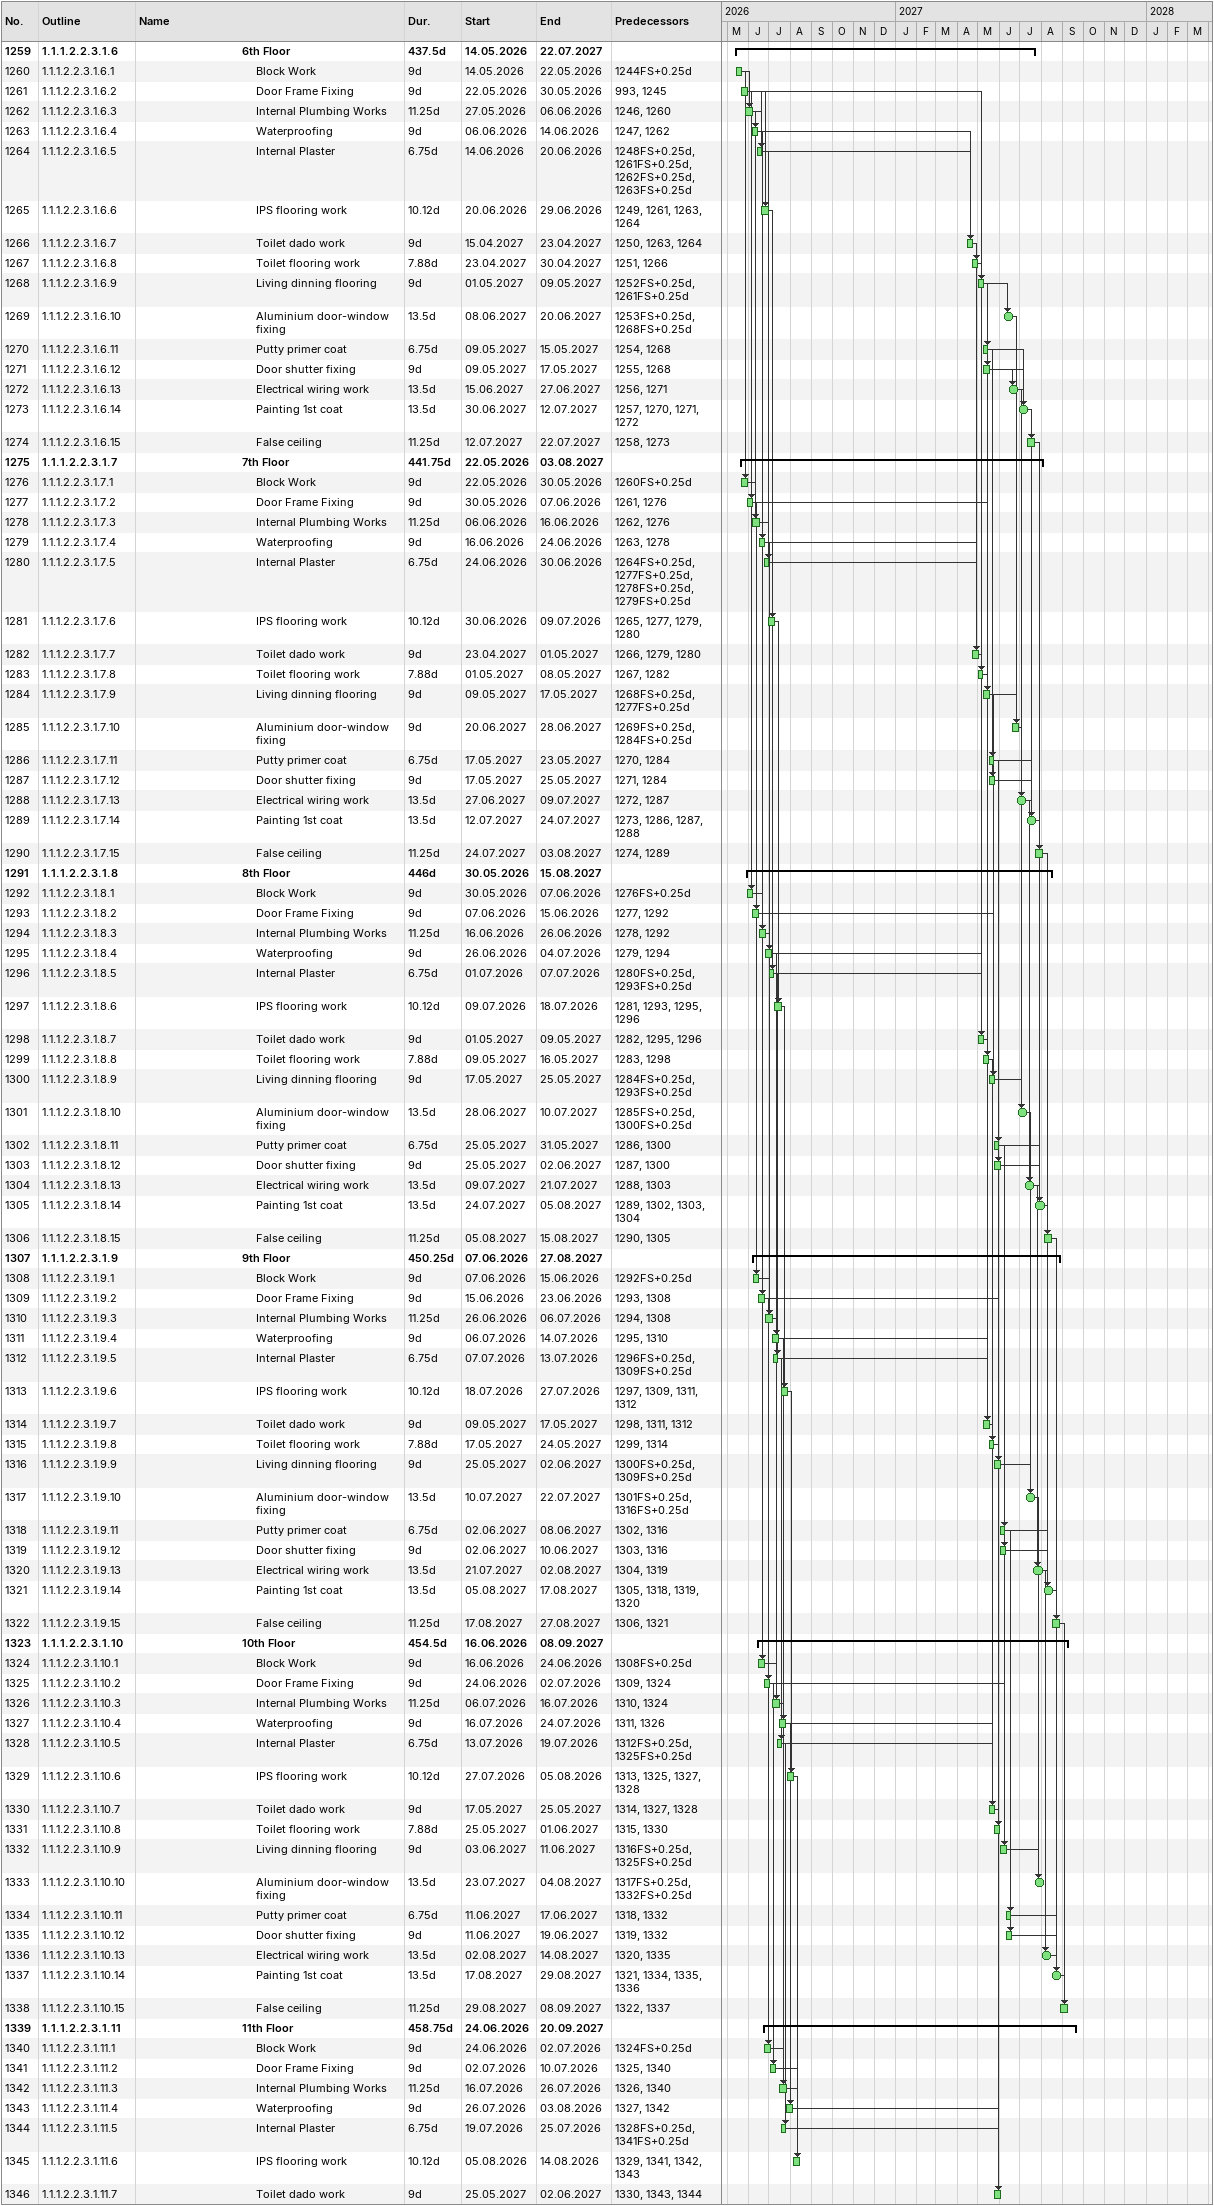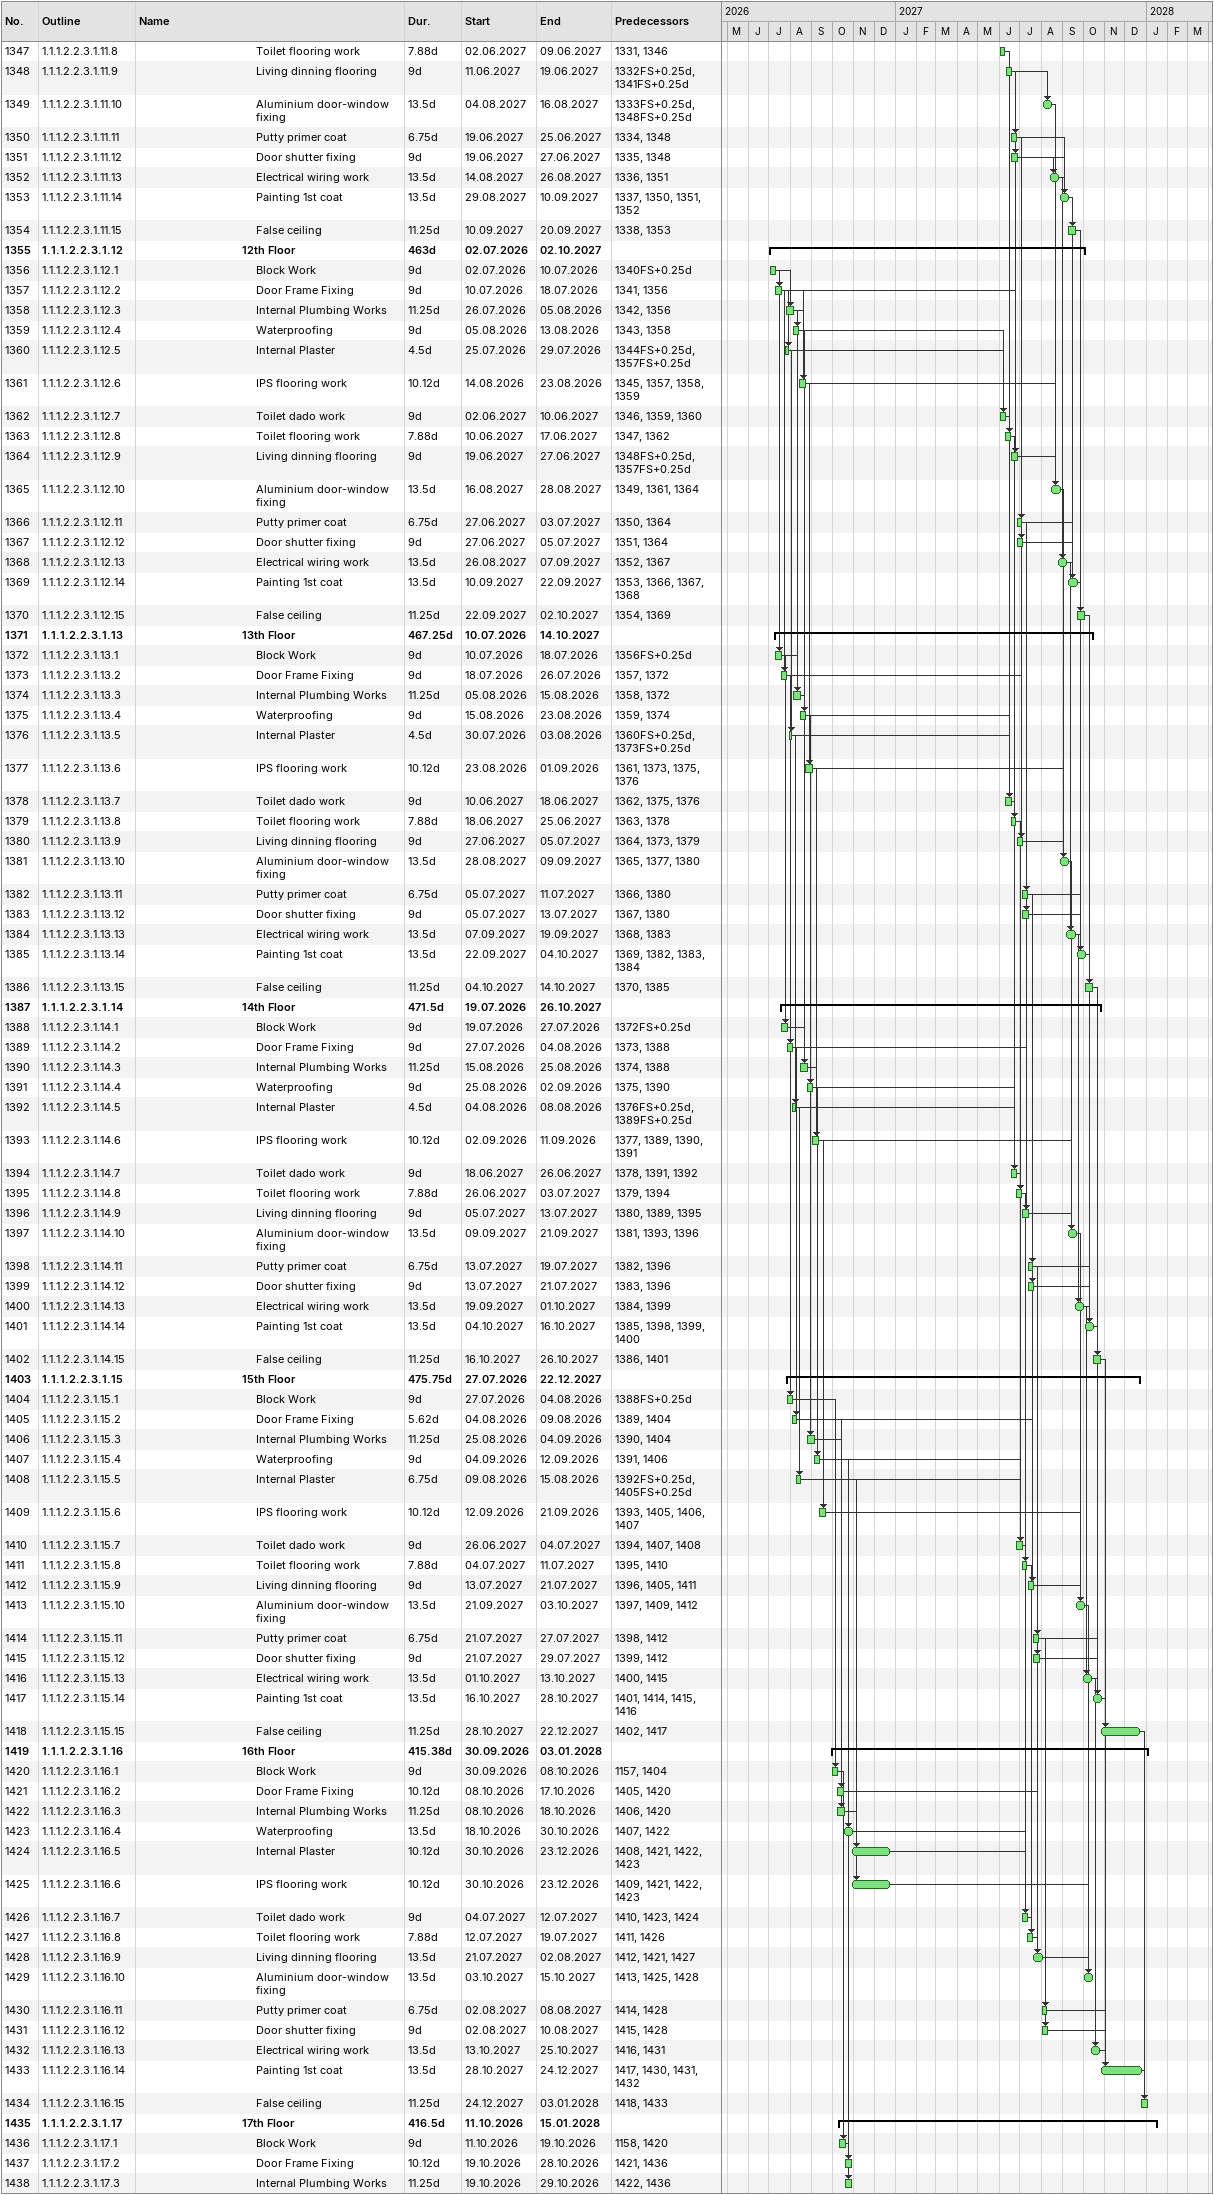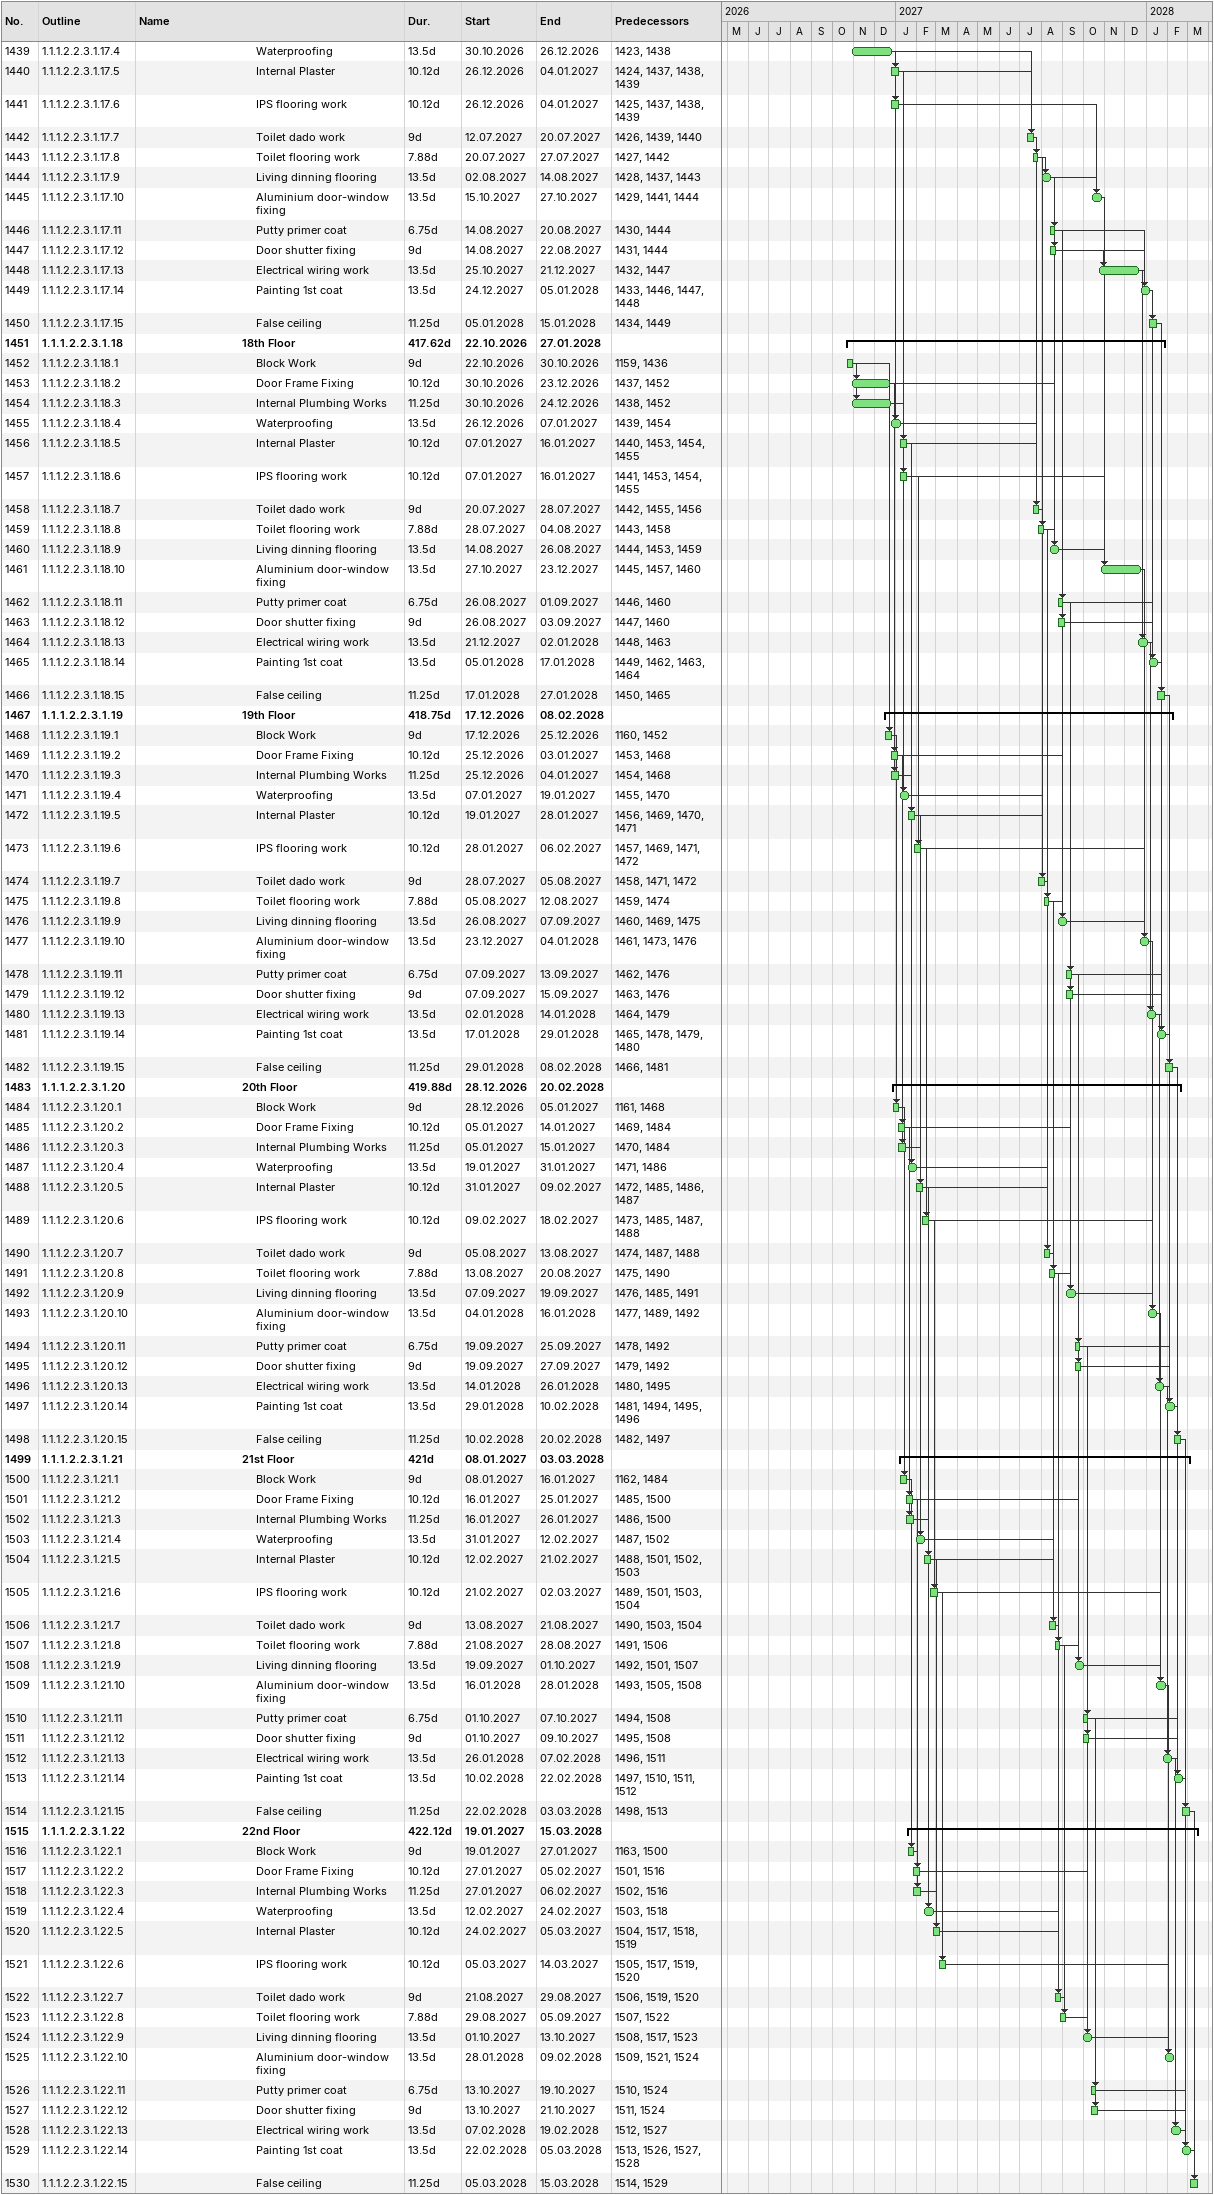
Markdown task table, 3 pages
| ID | WBS | Task | Duration | Start | Finish | Predecessors |
|---|---|---|---|---|---|---|
| 1259 | 1.1.1.2.2.3.1.6 | **6th Floor** | 437.5d | 2026-05-14 | 2027-07-22 |  |
| 1260 | 1.1.1.2.2.3.1.6.1 | Block Work | 9d | 2026-05-14 | 2026-05-22 | 1244FS+0.25d |
| 1261 | 1.1.1.2.2.3.1.6.2 | Door Frame Fixing | 9d | 2026-05-22 | 2026-05-30 | 993, 1245 |
| 1262 | 1.1.1.2.2.3.1.6.3 | Internal Plumbing Works | 11.25d | 2026-05-27 | 2026-06-06 | 1246, 1260 |
| 1263 | 1.1.1.2.2.3.1.6.4 | Waterproofing | 9d | 2026-06-06 | 2026-06-14 | 1247, 1262 |
| 1264 | 1.1.1.2.2.3.1.6.5 | Internal Plaster | 6.75d | 2026-06-14 | 2026-06-20 | 1248FS+0.25d, 1261FS+0.25d, 1262FS+0.25d, 1263FS+0.25d |
| 1265 | 1.1.1.2.2.3.1.6.6 | IPS flooring work | 10.12d | 2026-06-20 | 2026-06-29 | 1249, 1261, 1263, 1264 |
| 1266 | 1.1.1.2.2.3.1.6.7 | Toilet dado work | 9d | 2027-04-15 | 2027-04-23 | 1250, 1263, 1264 |
| 1267 | 1.1.1.2.2.3.1.6.8 | Toilet flooring work | 7.88d | 2027-04-23 | 2027-04-30 | 1251, 1266 |
| 1268 | 1.1.1.2.2.3.1.6.9 | Living dinning flooring | 9d | 2027-05-01 | 2027-05-09 | 1252FS+0.25d, 1261FS+0.25d |
| 1269 | 1.1.1.2.2.3.1.6.10 | Aluminium door-window fixing | 13.5d | 2027-06-08 | 2027-06-20 | 1253FS+0.25d, 1268FS+0.25d |
| 1270 | 1.1.1.2.2.3.1.6.11 | Putty primer coat | 6.75d | 2027-05-09 | 2027-05-15 | 1254, 1268 |
| 1271 | 1.1.1.2.2.3.1.6.12 | Door shutter fixing | 9d | 2027-05-09 | 2027-05-17 | 1255, 1268 |
| 1272 | 1.1.1.2.2.3.1.6.13 | Electrical wiring work | 13.5d | 2027-06-15 | 2027-06-27 | 1256, 1271 |
| 1273 | 1.1.1.2.2.3.1.6.14 | Painting 1st coat | 13.5d | 2027-06-30 | 2027-07-12 | 1257, 1270, 1271, 1272 |
| 1274 | 1.1.1.2.2.3.1.6.15 | False ceiling | 11.25d | 2027-07-12 | 2027-07-22 | 1258, 1273 |
| 1275 | 1.1.1.2.2.3.1.7 | **7th Floor** | 441.75d | 2026-05-22 | 2027-08-03 |  |
| 1276 | 1.1.1.2.2.3.1.7.1 | Block Work | 9d | 2026-05-22 | 2026-05-30 | 1260FS+0.25d |
| 1277 | 1.1.1.2.2.3.1.7.2 | Door Frame Fixing | 9d | 2026-05-30 | 2026-06-07 | 1261, 1276 |
| 1278 | 1.1.1.2.2.3.1.7.3 | Internal Plumbing Works | 11.25d | 2026-06-06 | 2026-06-16 | 1262, 1276 |
| 1279 | 1.1.1.2.2.3.1.7.4 | Waterproofing | 9d | 2026-06-16 | 2026-06-24 | 1263, 1278 |
| 1280 | 1.1.1.2.2.3.1.7.5 | Internal Plaster | 6.75d | 2026-06-24 | 2026-06-30 | 1264FS+0.25d, 1277FS+0.25d, 1278FS+0.25d, 1279FS+0.25d |
| 1281 | 1.1.1.2.2.3.1.7.6 | IPS flooring work | 10.12d | 2026-06-30 | 2026-07-09 | 1265, 1277, 1279, 1280 |
| 1282 | 1.1.1.2.2.3.1.7.7 | Toilet dado work | 9d | 2027-04-23 | 2027-05-01 | 1266, 1279, 1280 |
| 1283 | 1.1.1.2.2.3.1.7.8 | Toilet flooring work | 7.88d | 2027-05-01 | 2027-05-08 | 1267, 1282 |
| 1284 | 1.1.1.2.2.3.1.7.9 | Living dinning flooring | 9d | 2027-05-09 | 2027-05-17 | 1268FS+0.25d, 1277FS+0.25d |
| 1285 | 1.1.1.2.2.3.1.7.10 | Aluminium door-window fixing | 9d | 2027-06-20 | 2027-06-28 | 1269FS+0.25d, 1284FS+0.25d |
| 1286 | 1.1.1.2.2.3.1.7.11 | Putty primer coat | 6.75d | 2027-05-17 | 2027-05-23 | 1270, 1284 |
| 1287 | 1.1.1.2.2.3.1.7.12 | Door shutter fixing | 9d | 2027-05-17 | 2027-05-25 | 1271, 1284 |
| 1288 | 1.1.1.2.2.3.1.7.13 | Electrical wiring work | 13.5d | 2027-06-27 | 2027-07-09 | 1272, 1287 |
| 1289 | 1.1.1.2.2.3.1.7.14 | Painting 1st coat | 13.5d | 2027-07-12 | 2027-07-24 | 1273, 1286, 1287, 1288 |
| 1290 | 1.1.1.2.2.3.1.7.15 | False ceiling | 11.25d | 2027-07-24 | 2027-08-03 | 1274, 1289 |
| 1291 | 1.1.1.2.2.3.1.8 | **8th Floor** | 446d | 2026-05-30 | 2027-08-15 |  |
| 1292 | 1.1.1.2.2.3.1.8.1 | Block Work | 9d | 2026-05-30 | 2026-06-07 | 1276FS+0.25d |
| 1293 | 1.1.1.2.2.3.1.8.2 | Door Frame Fixing | 9d | 2026-06-07 | 2026-06-15 | 1277, 1292 |
| 1294 | 1.1.1.2.2.3.1.8.3 | Internal Plumbing Works | 11.25d | 2026-06-16 | 2026-06-26 | 1278, 1292 |
| 1295 | 1.1.1.2.2.3.1.8.4 | Waterproofing | 9d | 2026-06-26 | 2026-07-04 | 1279, 1294 |
| 1296 | 1.1.1.2.2.3.1.8.5 | Internal Plaster | 6.75d | 2026-07-01 | 2026-07-07 | 1280FS+0.25d, 1293FS+0.25d |
| 1297 | 1.1.1.2.2.3.1.8.6 | IPS flooring work | 10.12d | 2026-07-09 | 2026-07-18 | 1281, 1293, 1295, 1296 |
| 1298 | 1.1.1.2.2.3.1.8.7 | Toilet dado work | 9d | 2027-05-01 | 2027-05-09 | 1282, 1295, 1296 |
| 1299 | 1.1.1.2.2.3.1.8.8 | Toilet flooring work | 7.88d | 2027-05-09 | 2027-05-16 | 1283, 1298 |
| 1300 | 1.1.1.2.2.3.1.8.9 | Living dinning flooring | 9d | 2027-05-17 | 2027-05-25 | 1284FS+0.25d, 1293FS+0.25d |
| 1301 | 1.1.1.2.2.3.1.8.10 | Aluminium door-window fixing | 13.5d | 2027-06-28 | 2027-07-10 | 1285FS+0.25d, 1300FS+0.25d |
| 1302 | 1.1.1.2.2.3.1.8.11 | Putty primer coat | 6.75d | 2027-05-25 | 2027-05-31 | 1286, 1300 |
| 1303 | 1.1.1.2.2.3.1.8.12 | Door shutter fixing | 9d | 2027-05-25 | 2027-06-02 | 1287, 1300 |
| 1304 | 1.1.1.2.2.3.1.8.13 | Electrical wiring work | 13.5d | 2027-07-09 | 2027-07-21 | 1288, 1303 |
| 1305 | 1.1.1.2.2.3.1.8.14 | Painting 1st coat | 13.5d | 2027-07-24 | 2027-08-05 | 1289, 1302, 1303, 1304 |
| 1306 | 1.1.1.2.2.3.1.8.15 | False ceiling | 11.25d | 2027-08-05 | 2027-08-15 | 1290, 1305 |
| 1307 | 1.1.1.2.2.3.1.9 | **9th Floor** | 450.25d | 2026-06-07 | 2027-08-27 |  |
| 1308 | 1.1.1.2.2.3.1.9.1 | Block Work | 9d | 2026-06-07 | 2026-06-15 | 1292FS+0.25d |
| 1309 | 1.1.1.2.2.3.1.9.2 | Door Frame Fixing | 9d | 2026-06-15 | 2026-06-23 | 1293, 1308 |
| 1310 | 1.1.1.2.2.3.1.9.3 | Internal Plumbing Works | 11.25d | 2026-06-26 | 2026-07-06 | 1294, 1308 |
| 1311 | 1.1.1.2.2.3.1.9.4 | Waterproofing | 9d | 2026-07-06 | 2026-07-14 | 1295, 1310 |
| 1312 | 1.1.1.2.2.3.1.9.5 | Internal Plaster | 6.75d | 2026-07-07 | 2026-07-13 | 1296FS+0.25d, 1309FS+0.25d |
| 1313 | 1.1.1.2.2.3.1.9.6 | IPS flooring work | 10.12d | 2026-07-18 | 2026-07-27 | 1297, 1309, 1311, 1312 |
| 1314 | 1.1.1.2.2.3.1.9.7 | Toilet dado work | 9d | 2027-05-09 | 2027-05-17 | 1298, 1311, 1312 |
| 1315 | 1.1.1.2.2.3.1.9.8 | Toilet flooring work | 7.88d | 2027-05-17 | 2027-05-24 | 1299, 1314 |
| 1316 | 1.1.1.2.2.3.1.9.9 | Living dinning flooring | 9d | 2027-05-25 | 2027-06-02 | 1300FS+0.25d, 1309FS+0.25d |
| 1317 | 1.1.1.2.2.3.1.9.10 | Aluminium door-window fixing | 13.5d | 2027-07-10 | 2027-07-22 | 1301FS+0.25d, 1316FS+0.25d |
| 1318 | 1.1.1.2.2.3.1.9.11 | Putty primer coat | 6.75d | 2027-06-02 | 2027-06-08 | 1302, 1316 |
| 1319 | 1.1.1.2.2.3.1.9.12 | Door shutter fixing | 9d | 2027-06-02 | 2027-06-10 | 1303, 1316 |
| 1320 | 1.1.1.2.2.3.1.9.13 | Electrical wiring work | 13.5d | 2027-07-21 | 2027-08-02 | 1304, 1319 |
| 1321 | 1.1.1.2.2.3.1.9.14 | Painting 1st coat | 13.5d | 2027-08-05 | 2027-08-17 | 1305, 1318, 1319, 1320 |
| 1322 | 1.1.1.2.2.3.1.9.15 | False ceiling | 11.25d | 2027-08-17 | 2027-08-27 | 1306, 1321 |
| 1323 | 1.1.1.2.2.3.1.10 | **10th Floor** | 454.5d | 2026-06-16 | 2027-09-08 |  |
| 1324 | 1.1.1.2.2.3.1.10.1 | Block Work | 9d | 2026-06-16 | 2026-06-24 | 1308FS+0.25d |
| 1325 | 1.1.1.2.2.3.1.10.2 | Door Frame Fixing | 9d | 2026-06-24 | 2026-07-02 | 1309, 1324 |
| 1326 | 1.1.1.2.2.3.1.10.3 | Internal Plumbing Works | 11.25d | 2026-07-06 | 2026-07-16 | 1310, 1324 |
| 1327 | 1.1.1.2.2.3.1.10.4 | Waterproofing | 9d | 2026-07-16 | 2026-07-24 | 1311, 1326 |
| 1328 | 1.1.1.2.2.3.1.10.5 | Internal Plaster | 6.75d | 2026-07-13 | 2026-07-19 | 1312FS+0.25d, 1325FS+0.25d |
| 1329 | 1.1.1.2.2.3.1.10.6 | IPS flooring work | 10.12d | 2026-07-27 | 2026-08-05 | 1313, 1325, 1327, 1328 |
| 1330 | 1.1.1.2.2.3.1.10.7 | Toilet dado work | 9d | 2027-05-17 | 2027-05-25 | 1314, 1327, 1328 |
| 1331 | 1.1.1.2.2.3.1.10.8 | Toilet flooring work | 7.88d | 2027-05-25 | 2027-06-01 | 1315, 1330 |
| 1332 | 1.1.1.2.2.3.1.10.9 | Living dinning flooring | 9d | 2027-06-03 | 2027-06-11 | 1316FS+0.25d, 1325FS+0.25d |
| 1333 | 1.1.1.2.2.3.1.10.10 | Aluminium door-window fixing | 13.5d | 2027-07-23 | 2027-08-04 | 1317FS+0.25d, 1332FS+0.25d |
| 1334 | 1.1.1.2.2.3.1.10.11 | Putty primer coat | 6.75d | 2027-06-11 | 2027-06-17 | 1318, 1332 |
| 1335 | 1.1.1.2.2.3.1.10.12 | Door shutter fixing | 9d | 2027-06-11 | 2027-06-19 | 1319, 1332 |
| 1336 | 1.1.1.2.2.3.1.10.13 | Electrical wiring work | 13.5d | 2027-08-02 | 2027-08-14 | 1320, 1335 |
| 1337 | 1.1.1.2.2.3.1.10.14 | Painting 1st coat | 13.5d | 2027-08-17 | 2027-08-29 | 1321, 1334, 1335, 1336 |
| 1338 | 1.1.1.2.2.3.1.10.15 | False ceiling | 11.25d | 2027-08-29 | 2027-09-08 | 1322, 1337 |
| 1339 | 1.1.1.2.2.3.1.11 | **11th Floor** | 458.75d | 2026-06-24 | 2027-09-20 |  |
| 1340 | 1.1.1.2.2.3.1.11.1 | Block Work | 9d | 2026-06-24 | 2026-07-02 | 1324FS+0.25d |
| 1341 | 1.1.1.2.2.3.1.11.2 | Door Frame Fixing | 9d | 2026-07-02 | 2026-07-10 | 1325, 1340 |
| 1342 | 1.1.1.2.2.3.1.11.3 | Internal Plumbing Works | 11.25d | 2026-07-16 | 2026-07-26 | 1326, 1340 |
| 1343 | 1.1.1.2.2.3.1.11.4 | Waterproofing | 9d | 2026-07-26 | 2026-08-03 | 1327, 1342 |
| 1344 | 1.1.1.2.2.3.1.11.5 | Internal Plaster | 6.75d | 2026-07-19 | 2026-07-25 | 1328FS+0.25d, 1341FS+0.25d |
| 1345 | 1.1.1.2.2.3.1.11.6 | IPS flooring work | 10.12d | 2026-08-05 | 2026-08-14 | 1329, 1341, 1342, 1343 |
| 1346 | 1.1.1.2.2.3.1.11.7 | Toilet dado work | 9d | 2027-05-25 | 2027-06-02 | 1330, 1343, 1344 |
| 1347 | 1.1.1.2.2.3.1.11.8 | Toilet flooring work | 7.88d | 2027-06-02 | 2027-06-09 | 1331, 1346 |
| 1348 | 1.1.1.2.2.3.1.11.9 | Living dinning flooring | 9d | 2027-06-11 | 2027-06-19 | 1332FS+0.25d, 1341FS+0.25d |
| 1349 | 1.1.1.2.2.3.1.11.10 | Aluminium door-window fixing | 13.5d | 2027-08-04 | 2027-08-16 | 1333FS+0.25d, 1348FS+0.25d |
| 1350 | 1.1.1.2.2.3.1.11.11 | Putty primer coat | 6.75d | 2027-06-19 | 2027-06-25 | 1334, 1348 |
| 1351 | 1.1.1.2.2.3.1.11.12 | Door shutter fixing | 9d | 2027-06-19 | 2027-06-27 | 1335, 1348 |
| 1352 | 1.1.1.2.2.3.1.11.13 | Electrical wiring work | 13.5d | 2027-08-14 | 2027-08-26 | 1336, 1351 |
| 1353 | 1.1.1.2.2.3.1.11.14 | Painting 1st coat | 13.5d | 2027-08-29 | 2027-09-10 | 1337, 1350, 1351, 1352 |
| 1354 | 1.1.1.2.2.3.1.11.15 | False ceiling | 11.25d | 2027-09-10 | 2027-09-20 | 1338, 1353 |
| 1355 | 1.1.1.2.2.3.1.12 | **12th Floor** | 463d | 2026-07-02 | 2027-10-02 |  |
| 1356 | 1.1.1.2.2.3.1.12.1 | Block Work | 9d | 2026-07-02 | 2026-07-10 | 1340FS+0.25d |
| 1357 | 1.1.1.2.2.3.1.12.2 | Door Frame Fixing | 9d | 2026-07-10 | 2026-07-18 | 1341, 1356 |
| 1358 | 1.1.1.2.2.3.1.12.3 | Internal Plumbing Works | 11.25d | 2026-07-26 | 2026-08-05 | 1342, 1356 |
| 1359 | 1.1.1.2.2.3.1.12.4 | Waterproofing | 9d | 2026-08-05 | 2026-08-13 | 1343, 1358 |
| 1360 | 1.1.1.2.2.3.1.12.5 | Internal Plaster | 4.5d | 2026-07-25 | 2026-07-29 | 1344FS+0.25d, 1357FS+0.25d |
| 1361 | 1.1.1.2.2.3.1.12.6 | IPS flooring work | 10.12d | 2026-08-14 | 2026-08-23 | 1345, 1357, 1358, 1359 |
| 1362 | 1.1.1.2.2.3.1.12.7 | Toilet dado work | 9d | 2027-06-02 | 2027-06-10 | 1346, 1359, 1360 |
| 1363 | 1.1.1.2.2.3.1.12.8 | Toilet flooring work | 7.88d | 2027-06-10 | 2027-06-17 | 1347, 1362 |
| 1364 | 1.1.1.2.2.3.1.12.9 | Living dinning flooring | 9d | 2027-06-19 | 2027-06-27 | 1348FS+0.25d, 1357FS+0.25d |
| 1365 | 1.1.1.2.2.3.1.12.10 | Aluminium door-window fixing | 13.5d | 2027-08-16 | 2027-08-28 | 1349, 1361, 1364 |
| 1366 | 1.1.1.2.2.3.1.12.11 | Putty primer coat | 6.75d | 2027-06-27 | 2027-07-03 | 1350, 1364 |
| 1367 | 1.1.1.2.2.3.1.12.12 | Door shutter fixing | 9d | 2027-06-27 | 2027-07-05 | 1351, 1364 |
| 1368 | 1.1.1.2.2.3.1.12.13 | Electrical wiring work | 13.5d | 2027-08-26 | 2027-09-07 | 1352, 1367 |
| 1369 | 1.1.1.2.2.3.1.12.14 | Painting 1st coat | 13.5d | 2027-09-10 | 2027-09-22 | 1353, 1366, 1367, 1368 |
| 1370 | 1.1.1.2.2.3.1.12.15 | False ceiling | 11.25d | 2027-09-22 | 2027-10-02 | 1354, 1369 |
| 1371 | 1.1.1.2.2.3.1.13 | **13th Floor** | 467.25d | 2026-07-10 | 2027-10-14 |  |
| 1372 | 1.1.1.2.2.3.1.13.1 | Block Work | 9d | 2026-07-10 | 2026-07-18 | 1356FS+0.25d |
| 1373 | 1.1.1.2.2.3.1.13.2 | Door Frame Fixing | 9d | 2026-07-18 | 2026-07-26 | 1357, 1372 |
| 1374 | 1.1.1.2.2.3.1.13.3 | Internal Plumbing Works | 11.25d | 2026-08-05 | 2026-08-15 | 1358, 1372 |
| 1375 | 1.1.1.2.2.3.1.13.4 | Waterproofing | 9d | 2026-08-15 | 2026-08-23 | 1359, 1374 |
| 1376 | 1.1.1.2.2.3.1.13.5 | Internal Plaster | 4.5d | 2026-07-30 | 2026-08-03 | 1360FS+0.25d, 1373FS+0.25d |
| 1377 | 1.1.1.2.2.3.1.13.6 | IPS flooring work | 10.12d | 2026-08-23 | 2026-09-01 | 1361, 1373, 1375, 1376 |
| 1378 | 1.1.1.2.2.3.1.13.7 | Toilet dado work | 9d | 2027-06-10 | 2027-06-18 | 1362, 1375, 1376 |
| 1379 | 1.1.1.2.2.3.1.13.8 | Toilet flooring work | 7.88d | 2027-06-18 | 2027-06-25 | 1363, 1378 |
| 1380 | 1.1.1.2.2.3.1.13.9 | Living dinning flooring | 9d | 2027-06-27 | 2027-07-05 | 1364, 1373, 1379 |
| 1381 | 1.1.1.2.2.3.1.13.10 | Aluminium door-window fixing | 13.5d | 2027-08-28 | 2027-09-09 | 1365, 1377, 1380 |
| 1382 | 1.1.1.2.2.3.1.13.11 | Putty primer coat | 6.75d | 2027-07-05 | 2027-07-11 | 1366, 1380 |
| 1383 | 1.1.1.2.2.3.1.13.12 | Door shutter fixing | 9d | 2027-07-05 | 2027-07-13 | 1367, 1380 |
| 1384 | 1.1.1.2.2.3.1.13.13 | Electrical wiring work | 13.5d | 2027-09-07 | 2027-09-19 | 1368, 1383 |
| 1385 | 1.1.1.2.2.3.1.13.14 | Painting 1st coat | 13.5d | 2027-09-22 | 2027-10-04 | 1369, 1382, 1383, 1384 |
| 1386 | 1.1.1.2.2.3.1.13.15 | False ceiling | 11.25d | 2027-10-04 | 2027-10-14 | 1370, 1385 |
| 1387 | 1.1.1.2.2.3.1.14 | **14th Floor** | 471.5d | 2026-07-19 | 2027-10-26 |  |
| 1388 | 1.1.1.2.2.3.1.14.1 | Block Work | 9d | 2026-07-19 | 2026-07-27 | 1372FS+0.25d |
| 1389 | 1.1.1.2.2.3.1.14.2 | Door Frame Fixing | 9d | 2026-07-27 | 2026-08-04 | 1373, 1388 |
| 1390 | 1.1.1.2.2.3.1.14.3 | Internal Plumbing Works | 11.25d | 2026-08-15 | 2026-08-25 | 1374, 1388 |
| 1391 | 1.1.1.2.2.3.1.14.4 | Waterproofing | 9d | 2026-08-25 | 2026-09-02 | 1375, 1390 |
| 1392 | 1.1.1.2.2.3.1.14.5 | Internal Plaster | 4.5d | 2026-08-04 | 2026-08-08 | 1376FS+0.25d, 1389FS+0.25d |
| 1393 | 1.1.1.2.2.3.1.14.6 | IPS flooring work | 10.12d | 2026-09-02 | 2026-09-11 | 1377, 1389, 1390, 1391 |
| 1394 | 1.1.1.2.2.3.1.14.7 | Toilet dado work | 9d | 2027-06-18 | 2027-06-26 | 1378, 1391, 1392 |
| 1395 | 1.1.1.2.2.3.1.14.8 | Toilet flooring work | 7.88d | 2027-06-26 | 2027-07-03 | 1379, 1394 |
| 1396 | 1.1.1.2.2.3.1.14.9 | Living dinning flooring | 9d | 2027-07-05 | 2027-07-13 | 1380, 1389, 1395 |
| 1397 | 1.1.1.2.2.3.1.14.10 | Aluminium door-window fixing | 13.5d | 2027-09-09 | 2027-09-21 | 1381, 1393, 1396 |
| 1398 | 1.1.1.2.2.3.1.14.11 | Putty primer coat | 6.75d | 2027-07-13 | 2027-07-19 | 1382, 1396 |
| 1399 | 1.1.1.2.2.3.1.14.12 | Door shutter fixing | 9d | 2027-07-13 | 2027-07-21 | 1383, 1396 |
| 1400 | 1.1.1.2.2.3.1.14.13 | Electrical wiring work | 13.5d | 2027-09-19 | 2027-10-01 | 1384, 1399 |
| 1401 | 1.1.1.2.2.3.1.14.14 | Painting 1st coat | 13.5d | 2027-10-04 | 2027-10-16 | 1385, 1398, 1399, 1400 |
| 1402 | 1.1.1.2.2.3.1.14.15 | False ceiling | 11.25d | 2027-10-16 | 2027-10-26 | 1386, 1401 |
| 1403 | 1.1.1.2.2.3.1.15 | **15th Floor** | 475.75d | 2026-07-27 | 2027-12-22 |  |
| 1404 | 1.1.1.2.2.3.1.15.1 | Block Work | 9d | 2026-07-27 | 2026-08-04 | 1388FS+0.25d |
| 1405 | 1.1.1.2.2.3.1.15.2 | Door Frame Fixing | 5.62d | 2026-08-04 | 2026-08-09 | 1389, 1404 |
| 1406 | 1.1.1.2.2.3.1.15.3 | Internal Plumbing Works | 11.25d | 2026-08-25 | 2026-09-04 | 1390, 1404 |
| 1407 | 1.1.1.2.2.3.1.15.4 | Waterproofing | 9d | 2026-09-04 | 2026-09-12 | 1391, 1406 |
| 1408 | 1.1.1.2.2.3.1.15.5 | Internal Plaster | 6.75d | 2026-08-09 | 2026-08-15 | 1392FS+0.25d, 1405FS+0.25d |
| 1409 | 1.1.1.2.2.3.1.15.6 | IPS flooring work | 10.12d | 2026-09-12 | 2026-09-21 | 1393, 1405, 1406, 1407 |
| 1410 | 1.1.1.2.2.3.1.15.7 | Toilet dado work | 9d | 2027-06-26 | 2027-07-04 | 1394, 1407, 1408 |
| 1411 | 1.1.1.2.2.3.1.15.8 | Toilet flooring work | 7.88d | 2027-07-04 | 2027-07-11 | 1395, 1410 |
| 1412 | 1.1.1.2.2.3.1.15.9 | Living dinning flooring | 9d | 2027-07-13 | 2027-07-21 | 1396, 1405, 1411 |
| 1413 | 1.1.1.2.2.3.1.15.10 | Aluminium door-window fixing | 13.5d | 2027-09-21 | 2027-10-03 | 1397, 1409, 1412 |
| 1414 | 1.1.1.2.2.3.1.15.11 | Putty primer coat | 6.75d | 2027-07-21 | 2027-07-27 | 1398, 1412 |
| 1415 | 1.1.1.2.2.3.1.15.12 | Door shutter fixing | 9d | 2027-07-21 | 2027-07-29 | 1399, 1412 |
| 1416 | 1.1.1.2.2.3.1.15.13 | Electrical wiring work | 13.5d | 2027-10-01 | 2027-10-13 | 1400, 1415 |
| 1417 | 1.1.1.2.2.3.1.15.14 | Painting 1st coat | 13.5d | 2027-10-16 | 2027-10-28 | 1401, 1414, 1415, 1416 |
| 1418 | 1.1.1.2.2.3.1.15.15 | False ceiling | 11.25d | 2027-10-28 | 2027-12-22 | 1402, 1417 |
| 1419 | 1.1.1.2.2.3.1.16 | **16th Floor** | 415.38d | 2026-09-30 | 2028-01-03 |  |
| 1420 | 1.1.1.2.2.3.1.16.1 | Block Work | 9d | 2026-09-30 | 2026-10-08 | 1157, 1404 |
| 1421 | 1.1.1.2.2.3.1.16.2 | Door Frame Fixing | 10.12d | 2026-10-08 | 2026-10-17 | 1405, 1420 |
| 1422 | 1.1.1.2.2.3.1.16.3 | Internal Plumbing Works | 11.25d | 2026-10-08 | 2026-10-18 | 1406, 1420 |
| 1423 | 1.1.1.2.2.3.1.16.4 | Waterproofing | 13.5d | 2026-10-18 | 2026-10-30 | 1407, 1422 |
| 1424 | 1.1.1.2.2.3.1.16.5 | Internal Plaster | 10.12d | 2026-10-30 | 2026-12-23 | 1408, 1421, 1422, 1423 |
| 1425 | 1.1.1.2.2.3.1.16.6 | IPS flooring work | 10.12d | 2026-10-30 | 2026-12-23 | 1409, 1421, 1422, 1423 |
| 1426 | 1.1.1.2.2.3.1.16.7 | Toilet dado work | 9d | 2027-07-04 | 2027-07-12 | 1410, 1423, 1424 |
| 1427 | 1.1.1.2.2.3.1.16.8 | Toilet flooring work | 7.88d | 2027-07-12 | 2027-07-19 | 1411, 1426 |
| 1428 | 1.1.1.2.2.3.1.16.9 | Living dinning flooring | 13.5d | 2027-07-21 | 2027-08-02 | 1412, 1421, 1427 |
| 1429 | 1.1.1.2.2.3.1.16.10 | Aluminium door-window fixing | 13.5d | 2027-10-03 | 2027-10-15 | 1413, 1425, 1428 |
| 1430 | 1.1.1.2.2.3.1.16.11 | Putty primer coat | 6.75d | 2027-08-02 | 2027-08-08 | 1414, 1428 |
| 1431 | 1.1.1.2.2.3.1.16.12 | Door shutter fixing | 9d | 2027-08-02 | 2027-08-10 | 1415, 1428 |
| 1432 | 1.1.1.2.2.3.1.16.13 | Electrical wiring work | 13.5d | 2027-10-13 | 2027-10-25 | 1416, 1431 |
| 1433 | 1.1.1.2.2.3.1.16.14 | Painting 1st coat | 13.5d | 2027-10-28 | 2027-12-24 | 1417, 1430, 1431, 1432 |
| 1434 | 1.1.1.2.2.3.1.16.15 | False ceiling | 11.25d | 2027-12-24 | 2028-01-03 | 1418, 1433 |
| 1435 | 1.1.1.2.2.3.1.17 | **17th Floor** | 416.5d | 2026-10-11 | 2028-01-15 |  |
| 1436 | 1.1.1.2.2.3.1.17.1 | Block Work | 9d | 2026-10-11 | 2026-10-19 | 1158, 1420 |
| 1437 | 1.1.1.2.2.3.1.17.2 | Door Frame Fixing | 10.12d | 2026-10-19 | 2026-10-28 | 1421, 1436 |
| 1438 | 1.1.1.2.2.3.1.17.3 | Internal Plumbing Works | 11.25d | 2026-10-19 | 2026-10-29 | 1422, 1436 |
| 1439 | 1.1.1.2.2.3.1.17.4 | Waterproofing | 13.5d | 2026-10-30 | 2026-12-26 | 1423, 1438 |
| 1440 | 1.1.1.2.2.3.1.17.5 | Internal Plaster | 10.12d | 2026-12-26 | 2027-01-04 | 1424, 1437, 1438, 1439 |
| 1441 | 1.1.1.2.2.3.1.17.6 | IPS flooring work | 10.12d | 2026-12-26 | 2027-01-04 | 1425, 1437, 1438, 1439 |
| 1442 | 1.1.1.2.2.3.1.17.7 | Toilet dado work | 9d | 2027-07-12 | 2027-07-20 | 1426, 1439, 1440 |
| 1443 | 1.1.1.2.2.3.1.17.8 | Toilet flooring work | 7.88d | 2027-07-20 | 2027-07-27 | 1427, 1442 |
| 1444 | 1.1.1.2.2.3.1.17.9 | Living dinning flooring | 13.5d | 2027-08-02 | 2027-08-14 | 1428, 1437, 1443 |
| 1445 | 1.1.1.2.2.3.1.17.10 | Aluminium door-window fixing | 13.5d | 2027-10-15 | 2027-10-27 | 1429, 1441, 1444 |
| 1446 | 1.1.1.2.2.3.1.17.11 | Putty primer coat | 6.75d | 2027-08-14 | 2027-08-20 | 1430, 1444 |
| 1447 | 1.1.1.2.2.3.1.17.12 | Door shutter fixing | 9d | 2027-08-14 | 2027-08-22 | 1431, 1444 |
| 1448 | 1.1.1.2.2.3.1.17.13 | Electrical wiring work | 13.5d | 2027-10-25 | 2027-12-21 | 1432, 1447 |
| 1449 | 1.1.1.2.2.3.1.17.14 | Painting 1st coat | 13.5d | 2027-12-24 | 2028-01-05 | 1433, 1446, 1447, 1448 |
| 1450 | 1.1.1.2.2.3.1.17.15 | False ceiling | 11.25d | 2028-01-05 | 2028-01-15 | 1434, 1449 |
| 1451 | 1.1.1.2.2.3.1.18 | **18th Floor** | 417.62d | 2026-10-22 | 2028-01-27 |  |
| 1452 | 1.1.1.2.2.3.1.18.1 | Block Work | 9d | 2026-10-22 | 2026-10-30 | 1159, 1436 |
| 1453 | 1.1.1.2.2.3.1.18.2 | Door Frame Fixing | 10.12d | 2026-10-30 | 2026-12-23 | 1437, 1452 |
| 1454 | 1.1.1.2.2.3.1.18.3 | Internal Plumbing Works | 11.25d | 2026-10-30 | 2026-12-24 | 1438, 1452 |
| 1455 | 1.1.1.2.2.3.1.18.4 | Waterproofing | 13.5d | 2026-12-26 | 2027-01-07 | 1439, 1454 |
| 1456 | 1.1.1.2.2.3.1.18.5 | Internal Plaster | 10.12d | 2027-01-07 | 2027-01-16 | 1440, 1453, 1454, 1455 |
| 1457 | 1.1.1.2.2.3.1.18.6 | IPS flooring work | 10.12d | 2027-01-07 | 2027-01-16 | 1441, 1453, 1454, 1455 |
| 1458 | 1.1.1.2.2.3.1.18.7 | Toilet dado work | 9d | 2027-07-20 | 2027-07-28 | 1442, 1455, 1456 |
| 1459 | 1.1.1.2.2.3.1.18.8 | Toilet flooring work | 7.88d | 2027-07-28 | 2027-08-04 | 1443, 1458 |
| 1460 | 1.1.1.2.2.3.1.18.9 | Living dinning flooring | 13.5d | 2027-08-14 | 2027-08-26 | 1444, 1453, 1459 |
| 1461 | 1.1.1.2.2.3.1.18.10 | Aluminium door-window fixing | 13.5d | 2027-10-27 | 2027-12-23 | 1445, 1457, 1460 |
| 1462 | 1.1.1.2.2.3.1.18.11 | Putty primer coat | 6.75d | 2027-08-26 | 2027-09-01 | 1446, 1460 |
| 1463 | 1.1.1.2.2.3.1.18.12 | Door shutter fixing | 9d | 2027-08-26 | 2027-09-03 | 1447, 1460 |
| 1464 | 1.1.1.2.2.3.1.18.13 | Electrical wiring work | 13.5d | 2027-12-21 | 2028-01-02 | 1448, 1463 |
| 1465 | 1.1.1.2.2.3.1.18.14 | Painting 1st coat | 13.5d | 2028-01-05 | 2028-01-17 | 1449, 1462, 1463, 1464 |
| 1466 | 1.1.1.2.2.3.1.18.15 | False ceiling | 11.25d | 2028-01-17 | 2028-01-27 | 1450, 1465 |
| 1467 | 1.1.1.2.2.3.1.19 | **19th Floor** | 418.75d | 2026-12-17 | 2028-02-08 |  |
| 1468 | 1.1.1.2.2.3.1.19.1 | Block Work | 9d | 2026-12-17 | 2026-12-25 | 1160, 1452 |
| 1469 | 1.1.1.2.2.3.1.19.2 | Door Frame Fixing | 10.12d | 2026-12-25 | 2027-01-03 | 1453, 1468 |
| 1470 | 1.1.1.2.2.3.1.19.3 | Internal Plumbing Works | 11.25d | 2026-12-25 | 2027-01-04 | 1454, 1468 |
| 1471 | 1.1.1.2.2.3.1.19.4 | Waterproofing | 13.5d | 2027-01-07 | 2027-01-19 | 1455, 1470 |
| 1472 | 1.1.1.2.2.3.1.19.5 | Internal Plaster | 10.12d | 2027-01-19 | 2027-01-28 | 1456, 1469, 1470, 1471 |
| 1473 | 1.1.1.2.2.3.1.19.6 | IPS flooring work | 10.12d | 2027-01-28 | 2027-02-06 | 1457, 1469, 1471, 1472 |
| 1474 | 1.1.1.2.2.3.1.19.7 | Toilet dado work | 9d | 2027-07-28 | 2027-08-05 | 1458, 1471, 1472 |
| 1475 | 1.1.1.2.2.3.1.19.8 | Toilet flooring work | 7.88d | 2027-08-05 | 2027-08-12 | 1459, 1474 |
| 1476 | 1.1.1.2.2.3.1.19.9 | Living dinning flooring | 13.5d | 2027-08-26 | 2027-09-07 | 1460, 1469, 1475 |
| 1477 | 1.1.1.2.2.3.1.19.10 | Aluminium door-window fixing | 13.5d | 2027-12-23 | 2028-01-04 | 1461, 1473, 1476 |
| 1478 | 1.1.1.2.2.3.1.19.11 | Putty primer coat | 6.75d | 2027-09-07 | 2027-09-13 | 1462, 1476 |
| 1479 | 1.1.1.2.2.3.1.19.12 | Door shutter fixing | 9d | 2027-09-07 | 2027-09-15 | 1463, 1476 |
| 1480 | 1.1.1.2.2.3.1.19.13 | Electrical wiring work | 13.5d | 2028-01-02 | 2028-01-14 | 1464, 1479 |
| 1481 | 1.1.1.2.2.3.1.19.14 | Painting 1st coat | 13.5d | 2028-01-17 | 2028-01-29 | 1465, 1478, 1479, 1480 |
| 1482 | 1.1.1.2.2.3.1.19.15 | False ceiling | 11.25d | 2028-01-29 | 2028-02-08 | 1466, 1481 |
| 1483 | 1.1.1.2.2.3.1.20 | **20th Floor** | 419.88d | 2026-12-28 | 2028-02-20 |  |
| 1484 | 1.1.1.2.2.3.1.20.1 | Block Work | 9d | 2026-12-28 | 2027-01-05 | 1161, 1468 |
| 1485 | 1.1.1.2.2.3.1.20.2 | Door Frame Fixing | 10.12d | 2027-01-05 | 2027-01-14 | 1469, 1484 |
| 1486 | 1.1.1.2.2.3.1.20.3 | Internal Plumbing Works | 11.25d | 2027-01-05 | 2027-01-15 | 1470, 1484 |
| 1487 | 1.1.1.2.2.3.1.20.4 | Waterproofing | 13.5d | 2027-01-19 | 2027-01-31 | 1471, 1486 |
| 1488 | 1.1.1.2.2.3.1.20.5 | Internal Plaster | 10.12d | 2027-01-31 | 2027-02-09 | 1472, 1485, 1486, 1487 |
| 1489 | 1.1.1.2.2.3.1.20.6 | IPS flooring work | 10.12d | 2027-02-09 | 2027-02-18 | 1473, 1485, 1487, 1488 |
| 1490 | 1.1.1.2.2.3.1.20.7 | Toilet dado work | 9d | 2027-08-05 | 2027-08-13 | 1474, 1487, 1488 |
| 1491 | 1.1.1.2.2.3.1.20.8 | Toilet flooring work | 7.88d | 2027-08-13 | 2027-08-20 | 1475, 1490 |
| 1492 | 1.1.1.2.2.3.1.20.9 | Living dinning flooring | 13.5d | 2027-09-07 | 2027-09-19 | 1476, 1485, 1491 |
| 1493 | 1.1.1.2.2.3.1.20.10 | Aluminium door-window fixing | 13.5d | 2028-01-04 | 2028-01-16 | 1477, 1489, 1492 |
| 1494 | 1.1.1.2.2.3.1.20.11 | Putty primer coat | 6.75d | 2027-09-19 | 2027-09-25 | 1478, 1492 |
| 1495 | 1.1.1.2.2.3.1.20.12 | Door shutter fixing | 9d | 2027-09-19 | 2027-09-27 | 1479, 1492 |
| 1496 | 1.1.1.2.2.3.1.20.13 | Electrical wiring work | 13.5d | 2028-01-14 | 2028-01-26 | 1480, 1495 |
| 1497 | 1.1.1.2.2.3.1.20.14 | Painting 1st coat | 13.5d | 2028-01-29 | 2028-02-10 | 1481, 1494, 1495, 1496 |
| 1498 | 1.1.1.2.2.3.1.20.15 | False ceiling | 11.25d | 2028-02-10 | 2028-02-20 | 1482, 1497 |
| 1499 | 1.1.1.2.2.3.1.21 | **21st Floor** | 421d | 2027-01-08 | 2028-03-03 |  |
| 1500 | 1.1.1.2.2.3.1.21.1 | Block Work | 9d | 2027-01-08 | 2027-01-16 | 1162, 1484 |
| 1501 | 1.1.1.2.2.3.1.21.2 | Door Frame Fixing | 10.12d | 2027-01-16 | 2027-01-25 | 1485, 1500 |
| 1502 | 1.1.1.2.2.3.1.21.3 | Internal Plumbing Works | 11.25d | 2027-01-16 | 2027-01-26 | 1486, 1500 |
| 1503 | 1.1.1.2.2.3.1.21.4 | Waterproofing | 13.5d | 2027-01-31 | 2027-02-12 | 1487, 1502 |
| 1504 | 1.1.1.2.2.3.1.21.5 | Internal Plaster | 10.12d | 2027-02-12 | 2027-02-21 | 1488, 1501, 1502, 1503 |
| 1505 | 1.1.1.2.2.3.1.21.6 | IPS flooring work | 10.12d | 2027-02-21 | 2027-03-02 | 1489, 1501, 1503, 1504 |
| 1506 | 1.1.1.2.2.3.1.21.7 | Toilet dado work | 9d | 2027-08-13 | 2027-08-21 | 1490, 1503, 1504 |
| 1507 | 1.1.1.2.2.3.1.21.8 | Toilet flooring work | 7.88d | 2027-08-21 | 2027-08-28 | 1491, 1506 |
| 1508 | 1.1.1.2.2.3.1.21.9 | Living dinning flooring | 13.5d | 2027-09-19 | 2027-10-01 | 1492, 1501, 1507 |
| 1509 | 1.1.1.2.2.3.1.21.10 | Aluminium door-window fixing | 13.5d | 2028-01-16 | 2028-01-28 | 1493, 1505, 1508 |
| 1510 | 1.1.1.2.2.3.1.21.11 | Putty primer coat | 6.75d | 2027-10-01 | 2027-10-07 | 1494, 1508 |
| 1511 | 1.1.1.2.2.3.1.21.12 | Door shutter fixing | 9d | 2027-10-01 | 2027-10-09 | 1495, 1508 |
| 1512 | 1.1.1.2.2.3.1.21.13 | Electrical wiring work | 13.5d | 2028-01-26 | 2028-02-07 | 1496, 1511 |
| 1513 | 1.1.1.2.2.3.1.21.14 | Painting 1st coat | 13.5d | 2028-02-10 | 2028-02-22 | 1497, 1510, 1511, 1512 |
| 1514 | 1.1.1.2.2.3.1.21.15 | False ceiling | 11.25d | 2028-02-22 | 2028-03-03 | 1498, 1513 |
| 1515 | 1.1.1.2.2.3.1.22 | **22nd Floor** | 422.12d | 2027-01-19 | 2028-03-15 |  |
| 1516 | 1.1.1.2.2.3.1.22.1 | Block Work | 9d | 2027-01-19 | 2027-01-27 | 1163, 1500 |
| 1517 | 1.1.1.2.2.3.1.22.2 | Door Frame Fixing | 10.12d | 2027-01-27 | 2027-02-05 | 1501, 1516 |
| 1518 | 1.1.1.2.2.3.1.22.3 | Internal Plumbing Works | 11.25d | 2027-01-27 | 2027-02-06 | 1502, 1516 |
| 1519 | 1.1.1.2.2.3.1.22.4 | Waterproofing | 13.5d | 2027-02-12 | 2027-02-24 | 1503, 1518 |
| 1520 | 1.1.1.2.2.3.1.22.5 | Internal Plaster | 10.12d | 2027-02-24 | 2027-03-05 | 1504, 1517, 1518, 1519 |
| 1521 | 1.1.1.2.2.3.1.22.6 | IPS flooring work | 10.12d | 2027-03-05 | 2027-03-14 | 1505, 1517, 1519, 1520 |
| 1522 | 1.1.1.2.2.3.1.22.7 | Toilet dado work | 9d | 2027-08-21 | 2027-08-29 | 1506, 1519, 1520 |
| 1523 | 1.1.1.2.2.3.1.22.8 | Toilet flooring work | 7.88d | 2027-08-29 | 2027-09-05 | 1507, 1522 |
| 1524 | 1.1.1.2.2.3.1.22.9 | Living dinning flooring | 13.5d | 2027-10-01 | 2027-10-13 | 1508, 1517, 1523 |
| 1525 | 1.1.1.2.2.3.1.22.10 | Aluminium door-window fixing | 13.5d | 2028-01-28 | 2028-02-09 | 1509, 1521, 1524 |
| 1526 | 1.1.1.2.2.3.1.22.11 | Putty primer coat | 6.75d | 2027-10-13 | 2027-10-19 | 1510, 1524 |
| 1527 | 1.1.1.2.2.3.1.22.12 | Door shutter fixing | 9d | 2027-10-13 | 2027-10-21 | 1511, 1524 |
| 1528 | 1.1.1.2.2.3.1.22.13 | Electrical wiring work | 13.5d | 2028-02-07 | 2028-02-19 | 1512, 1527 |
| 1529 | 1.1.1.2.2.3.1.22.14 | Painting 1st coat | 13.5d | 2028-02-22 | 2028-03-05 | 1513, 1526, 1527, 1528 |
| 1530 | 1.1.1.2.2.3.1.22.15 | False ceiling | 11.25d | 2028-03-05 | 2028-03-15 | 1514, 1529 |
